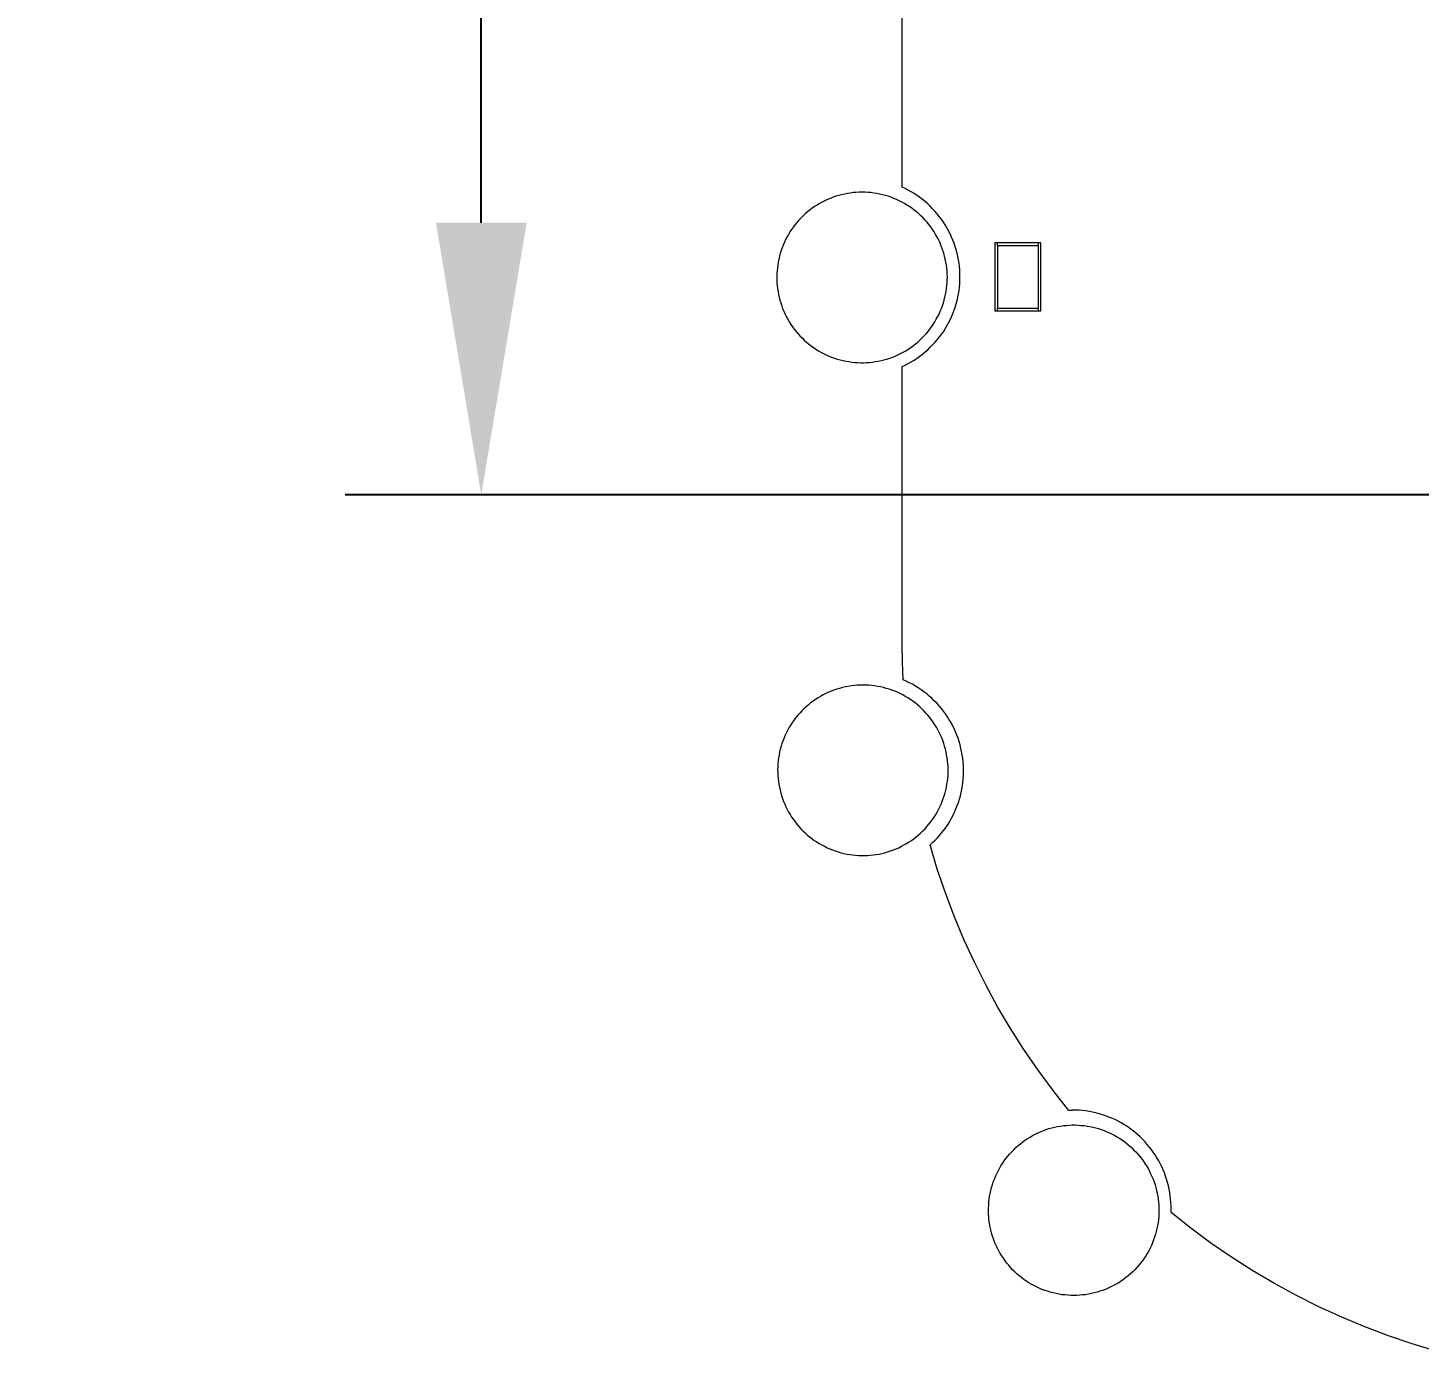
# Model space of a CAD drawing. Header units: millimetres. Extents: x 8434 to 10928, y 788 to 2545.
# Drawn here: x 9113.3 to 9215.6, y 852.3 to 949.6 of the extents above; entities that cross this region are included whole.
import ezdxf

# ---------------------------------------------------------------- set-up
doc = ezdxf.new("R2010")
doc.units = ezdxf.units.MM
doc.layers.add('ZANO_R', color=7, linetype='Continuous', lineweight=0)
doc.layers.add('ZANO_W', color=1, linetype='Continuous', lineweight=0)
doc.styles.get("Standard").update_dxf_attribs({"font": 'ARIALUNI.TTF'})
doc.dimstyles.new('pl i ang', dxfattribs={"dimtxt": 50, "dimasz": 50, "dimexe": 1.25, "dimexo": 0.625, "dimgap": 10, "dimtad": 1, "dimtoh": 1, "dimtxsty": 'Standard', "dimcen": 2.5, "dimclrd": 1, "dimclre": 1, "dimclrt": 1, "dimadec": 0, "dimazin": 0, "dimtfac": 1, "dimtmove": 0, "dimatfit": 3, "dimfxl": 1, "dimarcsym": 1})

# ---------------------------------------------------------------- blocks, each defined once
blk = doc.blocks.new('*D418')
at = {"layer": 'ZANO_W', "color": 1, "lineweight": -2}
for p, q in [((9232.57, 1040.28), (9136.62, 1040.28)), ((9146.62, 935.28), (9146.62, 1020.28)), ((9358.07, 915.28), (9136.62, 915.28))]:
    blk.add_line(p, q, dxfattribs=at)
at = {"layer": 'ZANO_W', "color": 1}
for points in [[(9149.96, 1020.28), (9143.29, 1020.28), (9146.62, 1040.28)], [(9143.29, 935.28), (9149.96, 935.28), (9146.62, 915.28)]]:
    blk.add_solid(points, dxfattribs=at)
at = {"layer": 'ZANO_W', "color": 1, "insert": (9126.4, 977.78), "char_height": 20, "attachment_point": 5, "rotation": 90}
blk.add_mtext('125', dxfattribs=at)

msp = doc.modelspace()

# ---------------------------------------------------------------- linework, layer by layer
at = {"layer": 'ZANO_R'}
for p, q in [((9177.57, 937.9), (9177.57, 961.03)), ((9172.49, 937.15), (9172.28, 937.07)), ((9172.69, 937.22), (9172.49, 937.15)), ((9172.9, 937.28), (9172.69, 937.22)), ((9173.11, 937.34), (9172.9, 937.28)), ((9173.32, 937.39), (9173.11, 937.34)), ((9173.54, 937.43), (9173.32, 937.39)), ((9173.75, 937.46), (9173.54, 937.43)), ((9173.97, 937.49), (9173.75, 937.46)), ((9174.18, 937.51), (9173.97, 937.49)), ((9174.4, 937.52), (9174.18, 937.51)), ((9174.62, 937.52), (9174.4, 937.52)), ((9174.84, 937.52), (9174.62, 937.52)), ((9175.05, 937.51), (9174.84, 937.52)), ((9175.27, 937.49), (9175.05, 937.51)), ((9175.49, 937.46), (9175.27, 937.49)), ((9175.7, 937.43), (9175.49, 937.46)), ((9175.91, 937.39), (9175.7, 937.43)), ((9176.13, 937.34), (9175.91, 937.39)), ((9176.34, 937.28), (9176.13, 937.34)), ((9176.55, 937.22), (9176.34, 937.28)), ((9176.75, 937.15), (9176.55, 937.22)), ((9176.95, 937.07), (9176.75, 937.15)), ((9177.8, 937.8), (9177.57, 937.9)), ((9178.02, 937.68), (9177.8, 937.8)), ((9178.24, 937.56), (9178.02, 937.68)), ((9178.45, 937.43), (9178.24, 937.56)), ((9178.66, 937.29), (9178.45, 937.43)), ((9178.87, 937.14), (9178.66, 937.29)), ((9179.07, 936.99), (9178.87, 937.14)), ((9170.61, 936.07), (9170.44, 935.93)), ((9170.78, 936.21), (9170.61, 936.07)), ((9170.95, 936.34), (9170.78, 936.21)), ((9171.13, 936.46), (9170.95, 936.34)), ((9171.31, 936.58), (9171.13, 936.46)), ((9171.5, 936.69), (9171.31, 936.58)), ((9171.69, 936.8), (9171.5, 936.69)), ((9171.89, 936.9), (9171.69, 936.8)), ((9172.08, 936.99), (9171.89, 936.9)), ((9172.28, 937.07), (9172.08, 936.99)), ((9177.15, 936.99), (9176.95, 937.07)), ((9177.35, 936.9), (9177.15, 936.99)), ((9177.55, 936.8), (9177.35, 936.9)), ((9177.74, 936.69), (9177.55, 936.8)), ((9177.92, 936.58), (9177.74, 936.69)), ((9178.11, 936.46), (9177.92, 936.58)), ((9178.28, 936.34), (9178.11, 936.46)), ((9178.46, 936.21), (9178.28, 936.34)), ((9178.63, 936.07), (9178.46, 936.21)), ((9178.79, 935.93), (9178.63, 936.07)), ((9179.26, 936.83), (9179.07, 936.99)), ((9179.45, 936.66), (9179.26, 936.83)), ((9179.63, 936.49), (9179.45, 936.66)), ((9179.81, 936.31), (9179.63, 936.49)), ((9179.98, 936.13), (9179.81, 936.31)), ((9180.15, 935.94), (9179.98, 936.13)), ((9169.7, 935.14), (9169.57, 934.97)), ((9169.84, 935.31), (9169.7, 935.14)), ((9169.98, 935.47), (9169.84, 935.31)), ((9170.13, 935.63), (9169.98, 935.47)), ((9170.28, 935.78), (9170.13, 935.63)), ((9170.44, 935.93), (9170.28, 935.78)), ((9178.95, 935.78), (9178.79, 935.93)), ((9179.11, 935.63), (9178.95, 935.78)), ((9179.26, 935.47), (9179.11, 935.63)), ((9179.4, 935.31), (9179.26, 935.47)), ((9179.54, 935.14), (9179.4, 935.31)), ((9179.67, 934.97), (9179.54, 935.14)), ((9180.3, 935.74), (9180.15, 935.94)), ((9180.45, 935.54), (9180.3, 935.74)), ((9180.6, 935.33), (9180.45, 935.54)), ((9180.73, 935.12), (9180.6, 935.33)), ((9180.86, 934.91), (9180.73, 935.12)), ((9169, 934.04), (9168.91, 933.84)), ((9169.1, 934.23), (9169, 934.04)), ((9169.21, 934.42), (9169.1, 934.23)), ((9169.32, 934.61), (9169.21, 934.42)), ((9169.44, 934.79), (9169.32, 934.61)), ((9169.57, 934.97), (9169.44, 934.79)), ((9179.8, 934.79), (9179.67, 934.97)), ((9179.91, 934.61), (9179.8, 934.79)), ((9180.03, 934.42), (9179.91, 934.61)), ((9180.13, 934.23), (9180.03, 934.42)), ((9180.23, 934.04), (9180.13, 934.23)), ((9180.33, 933.84), (9180.23, 934.04)), ((9180.98, 934.69), (9180.86, 934.91)), ((9181.1, 934.46), (9180.98, 934.69)), ((9181.2, 934.23), (9181.1, 934.46)), ((9181.3, 934), (9181.2, 934.23)), ((9168.61, 933.03), (9168.55, 932.82)), ((9168.67, 933.23), (9168.61, 933.03)), ((9168.74, 933.44), (9168.67, 933.23)), ((9168.82, 933.64), (9168.74, 933.44)), ((9168.91, 933.84), (9168.82, 933.64)), ((9180.41, 933.64), (9180.33, 933.84)), ((9180.49, 933.44), (9180.41, 933.64)), ((9180.57, 933.23), (9180.49, 933.44)), ((9180.63, 933.03), (9180.57, 933.23)), ((9180.69, 932.82), (9180.63, 933.03)), ((9181.39, 933.77), (9181.3, 934)), ((9181.47, 933.53), (9181.39, 933.77)), ((9181.54, 933.29), (9181.47, 933.53)), ((9181.61, 933.05), (9181.54, 933.29)), ((9181.66, 932.8), (9181.61, 933.05)), ((9187.77, 933.8), (9184.37, 933.8)), ((9184.37, 933.8), (9184.37, 928.8)), ((9184.57, 933.6), (9184.57, 933.8)), ((9184.57, 933.6), (9187.57, 933.6)), ((9184.57, 933.6), (9184.57, 929)), ((9187.57, 933.8), (9187.57, 933.6)), ((9187.57, 933.6), (9187.57, 929)), ((9187.77, 928.8), (9187.77, 933.8)), ((9168.42, 932.18), (9168.39, 931.96)), ((9168.46, 932.39), (9168.42, 932.18)), ((9168.5, 932.61), (9168.46, 932.39)), ((9168.55, 932.82), (9168.5, 932.61)), ((9180.74, 932.61), (9180.69, 932.82)), ((9180.78, 932.39), (9180.74, 932.61)), ((9180.82, 932.18), (9180.78, 932.39)), ((9180.85, 931.96), (9180.82, 932.18)), ((9181.71, 932.56), (9181.66, 932.8)), ((9181.75, 932.31), (9181.71, 932.56)), ((9181.78, 932.06), (9181.75, 932.31)), ((9181.8, 931.81), (9181.78, 932.06)), ((9168.36, 931.53), (9168.35, 931.31)), ((9168.35, 931.31), (9168.35, 931.09)), ((9168.35, 931.09), (9168.36, 930.88)), ((9168.37, 931.74), (9168.36, 931.53)), ((9168.39, 931.96), (9168.37, 931.74)), ((9180.87, 931.74), (9180.85, 931.96)), ((9180.88, 931.53), (9180.87, 931.74)), ((9180.87, 930.88), (9180.88, 931.09)), ((9180.89, 931.31), (9180.88, 931.53)), ((9180.88, 931.09), (9180.89, 931.31)), ((9181.82, 931.56), (9181.8, 931.81)), ((9181.8, 930.8), (9181.82, 931.05)), ((9181.82, 931.3), (9181.82, 931.56)), ((9181.82, 931.05), (9181.82, 931.3)), ((9168.36, 930.88), (9168.38, 930.66)), ((9168.38, 930.66), (9168.4, 930.44)), ((9168.4, 930.44), (9168.44, 930.23)), ((9168.44, 930.23), (9168.48, 930.01)), ((9168.48, 930.01), (9168.52, 929.8)), ((9180.71, 929.8), (9180.76, 930.01)), ((9180.76, 930.01), (9180.8, 930.23)), ((9180.8, 930.23), (9180.83, 930.44)), ((9180.83, 930.44), (9180.86, 930.66)), ((9180.86, 930.66), (9180.87, 930.88)), ((9181.66, 929.81), (9181.71, 930.05)), ((9181.71, 930.05), (9181.75, 930.3)), ((9181.75, 930.3), (9181.78, 930.55)), ((9181.78, 930.55), (9181.8, 930.8)), ((9168.52, 929.8), (9168.58, 929.59)), ((9168.58, 929.59), (9168.64, 929.38)), ((9168.64, 929.38), (9168.71, 929.18)), ((9168.71, 929.18), (9168.78, 928.97)), ((9168.78, 928.97), (9168.87, 928.77)), ((9180.37, 928.77), (9180.45, 928.97)), ((9180.45, 928.97), (9180.53, 929.18)), ((9180.53, 929.18), (9180.6, 929.38)), ((9180.6, 929.38), (9180.66, 929.59)), ((9180.66, 929.59), (9180.71, 929.8)), ((9181.39, 928.84), (9181.47, 929.08)), ((9181.47, 929.08), (9181.54, 929.32)), ((9181.54, 929.32), (9181.61, 929.56)), ((9181.61, 929.56), (9181.66, 929.81)), ((9184.57, 929), (9187.57, 929)), ((9184.57, 928.8), (9184.57, 929)), ((9187.57, 929), (9187.57, 928.8)), ((9168.87, 928.77), (9168.96, 928.57)), ((9168.96, 928.57), (9169.05, 928.38)), ((9169.05, 928.38), (9169.16, 928.19)), ((9169.16, 928.19), (9169.27, 928)), ((9169.27, 928), (9169.38, 927.81)), ((9179.86, 927.81), (9179.97, 928)), ((9179.97, 928), (9180.08, 928.19)), ((9180.08, 928.19), (9180.19, 928.38)), ((9180.19, 928.38), (9180.28, 928.57)), ((9180.28, 928.57), (9180.37, 928.77)), ((9180.86, 927.7), (9180.98, 927.92)), ((9180.98, 927.92), (9181.1, 928.15)), ((9181.1, 928.15), (9181.2, 928.37)), ((9181.2, 928.37), (9181.3, 928.61)), ((9181.3, 928.61), (9181.39, 928.84)), ((9184.37, 928.8), (9187.77, 928.8)), ((9169.38, 927.81), (9169.5, 927.63)), ((9169.5, 927.63), (9169.63, 927.46)), ((9169.63, 927.46), (9169.77, 927.29)), ((9169.77, 927.29), (9169.91, 927.12)), ((9169.91, 927.12), (9170.05, 926.96)), ((9170.05, 926.96), (9170.21, 926.81)), ((9179.03, 926.81), (9179.18, 926.96)), ((9179.18, 926.96), (9179.33, 927.12)), ((9179.33, 927.12), (9179.47, 927.29)), ((9179.47, 927.29), (9179.6, 927.46)), ((9179.6, 927.46), (9179.73, 927.63)), ((9179.73, 927.63), (9179.86, 927.81)), ((9180.15, 926.67), (9180.3, 926.87)), ((9180.3, 926.87), (9180.45, 927.07)), ((9180.45, 927.07), (9180.6, 927.27)), ((9180.6, 927.27), (9180.73, 927.49)), ((9180.73, 927.49), (9180.86, 927.7)), ((9170.21, 926.81), (9170.36, 926.65)), ((9170.36, 926.65), (9170.53, 926.51)), ((9170.53, 926.51), (9170.69, 926.37)), ((9170.69, 926.37), (9170.87, 926.24)), ((9170.87, 926.24), (9171.04, 926.11)), ((9171.04, 926.11), (9171.22, 925.99)), ((9171.22, 925.99), (9171.41, 925.87)), ((9171.41, 925.87), (9171.6, 925.77)), ((9177.64, 925.77), (9177.83, 925.87)), ((9177.83, 925.87), (9178.02, 925.99)), ((9178.02, 925.99), (9178.2, 926.11)), ((9178.2, 926.11), (9178.37, 926.24)), ((9178.37, 926.24), (9178.54, 926.37)), ((9178.54, 926.37), (9178.71, 926.51)), ((9178.71, 926.51), (9178.87, 926.65)), ((9178.87, 926.65), (9179.03, 926.81)), ((9179.26, 925.78), (9179.45, 925.94)), ((9179.45, 925.94), (9179.63, 926.12)), ((9179.63, 926.12), (9179.81, 926.3)), ((9179.81, 926.3), (9179.98, 926.48)), ((9179.98, 926.48), (9180.15, 926.67)), ((9171.6, 925.77), (9171.79, 925.66)), ((9171.79, 925.66), (9171.98, 925.57)), ((9171.98, 925.57), (9172.18, 925.48)), ((9172.18, 925.48), (9172.38, 925.4)), ((9172.38, 925.4), (9172.59, 925.33)), ((9172.59, 925.33), (9172.8, 925.26)), ((9172.8, 925.26), (9173.01, 925.2)), ((9173.01, 925.2), (9173.22, 925.15)), ((9173.22, 925.15), (9173.43, 925.1)), ((9173.43, 925.1), (9173.64, 925.07)), ((9173.64, 925.07), (9173.86, 925.04)), ((9173.86, 925.04), (9174.08, 925.01)), ((9174.08, 925.01), (9174.29, 925)), ((9174.29, 925), (9174.51, 924.99)), ((9174.51, 924.99), (9174.73, 924.99)), ((9174.73, 924.99), (9174.94, 925)), ((9174.94, 925), (9175.16, 925.01)), ((9175.16, 925.01), (9175.38, 925.04)), ((9175.38, 925.04), (9175.59, 925.07)), ((9175.59, 925.07), (9175.81, 925.1)), ((9175.81, 925.1), (9176.02, 925.15)), ((9176.02, 925.15), (9176.23, 925.2)), ((9176.23, 925.2), (9176.44, 925.26)), ((9176.44, 925.26), (9176.65, 925.33)), ((9176.65, 925.33), (9176.85, 925.4)), ((9176.85, 925.4), (9177.05, 925.48)), ((9177.05, 925.48), (9177.25, 925.57)), ((9177.25, 925.57), (9177.45, 925.66)), ((9177.45, 925.66), (9177.64, 925.77)), ((9177.8, 924.81), (9178.02, 924.93)), ((9178.02, 924.93), (9178.24, 925.05)), ((9178.24, 925.05), (9178.45, 925.18)), ((9178.45, 925.18), (9178.66, 925.32)), ((9178.66, 925.32), (9178.87, 925.47)), ((9178.87, 925.47), (9179.07, 925.62)), ((9179.07, 925.62), (9179.26, 925.78)), ((9177.57, 924.7), (9177.8, 924.81)), ((9177.57, 904.28), (9177.57, 924.7)), ((9177.59, 902.98), (9177.57, 904.28)), ((9177.63, 901.68), (9177.59, 902.98)), ((9174.46, 901.29), (9174.25, 901.28)), ((9174.68, 901.29), (9174.46, 901.29)), ((9174.9, 901.29), (9174.68, 901.29)), ((9175.12, 901.28), (9174.9, 901.29)), ((9177.86, 901.57), (9177.63, 901.68)), ((9178.09, 901.47), (9177.86, 901.57)), ((9178.32, 901.35), (9178.09, 901.47)), ((9178.54, 901.22), (9178.32, 901.35)), ((9171.38, 900.35), (9171.19, 900.23)), ((9171.56, 900.46), (9171.38, 900.35)), ((9171.75, 900.57), (9171.56, 900.46)), ((9171.95, 900.67), (9171.75, 900.57)), ((9172.15, 900.76), (9171.95, 900.67)), ((9172.35, 900.84), (9172.15, 900.76)), ((9172.55, 900.92), (9172.35, 900.84)), ((9172.76, 900.99), (9172.55, 900.92)), ((9172.96, 901.05), (9172.76, 900.99)), ((9173.17, 901.11), (9172.96, 901.05)), ((9173.39, 901.16), (9173.17, 901.11)), ((9173.6, 901.2), (9173.39, 901.16)), ((9173.81, 901.23), (9173.6, 901.2)), ((9174.03, 901.26), (9173.81, 901.23)), ((9174.25, 901.28), (9174.03, 901.26)), ((9175.33, 901.26), (9175.12, 901.28)), ((9175.55, 901.23), (9175.33, 901.26)), ((9175.76, 901.2), (9175.55, 901.23)), ((9175.98, 901.16), (9175.76, 901.2)), ((9176.19, 901.11), (9175.98, 901.16)), ((9176.4, 901.05), (9176.19, 901.11)), ((9176.61, 900.99), (9176.4, 901.05)), ((9176.81, 900.92), (9176.61, 900.99)), ((9177.02, 900.84), (9176.81, 900.92)), ((9177.22, 900.76), (9177.02, 900.84)), ((9177.41, 900.67), (9177.22, 900.76)), ((9177.61, 900.57), (9177.41, 900.67)), ((9177.8, 900.46), (9177.61, 900.57)), ((9177.99, 900.35), (9177.8, 900.46)), ((9178.17, 900.23), (9177.99, 900.35)), ((9178.75, 901.09), (9178.54, 901.22)), ((9178.96, 900.95), (9178.75, 901.09)), ((9179.17, 900.8), (9178.96, 900.95)), ((9179.37, 900.65), (9179.17, 900.8)), ((9179.56, 900.48), (9179.37, 900.65)), ((9179.75, 900.32), (9179.56, 900.48)), ((9179.93, 900.14), (9179.75, 900.32)), ((9170.04, 899.24), (9169.9, 899.08)), ((9170.19, 899.4), (9170.04, 899.24)), ((9170.35, 899.55), (9170.19, 899.4)), ((9170.51, 899.7), (9170.35, 899.55)), ((9170.67, 899.84), (9170.51, 899.7)), ((9170.84, 899.98), (9170.67, 899.84)), ((9171.02, 900.11), (9170.84, 899.98)), ((9171.19, 900.23), (9171.02, 900.11)), ((9178.35, 900.11), (9178.17, 900.23)), ((9178.52, 899.98), (9178.35, 900.11)), ((9178.69, 899.84), (9178.52, 899.98)), ((9178.86, 899.7), (9178.69, 899.84)), ((9179.02, 899.55), (9178.86, 899.7)), ((9179.17, 899.4), (9179.02, 899.55)), ((9179.32, 899.24), (9179.17, 899.4)), ((9179.46, 899.08), (9179.32, 899.24)), ((9180.11, 899.96), (9179.93, 900.14)), ((9180.28, 899.77), (9180.11, 899.96)), ((9180.45, 899.58), (9180.28, 899.77)), ((9180.6, 899.38), (9180.45, 899.58)), ((9180.75, 899.18), (9180.6, 899.38)), ((9169.39, 898.38), (9169.27, 898.19)), ((9169.51, 898.56), (9169.39, 898.38)), ((9169.63, 898.74), (9169.51, 898.56)), ((9169.76, 898.91), (9169.63, 898.74)), ((9169.9, 899.08), (9169.76, 898.91)), ((9179.6, 898.91), (9179.46, 899.08)), ((9179.73, 898.74), (9179.6, 898.91)), ((9179.86, 898.56), (9179.73, 898.74)), ((9179.98, 898.38), (9179.86, 898.56)), ((9180.09, 898.19), (9179.98, 898.38)), ((9180.89, 898.97), (9180.75, 899.18)), ((9181.03, 898.75), (9180.89, 898.97)), ((9181.16, 898.54), (9181.03, 898.75)), ((9181.28, 898.31), (9181.16, 898.54)), ((9181.39, 898.09), (9181.28, 898.31)), ((9168.81, 897.21), (9168.73, 897.01)), ((9168.89, 897.41), (9168.81, 897.21)), ((9168.97, 897.61), (9168.89, 897.41)), ((9169.07, 897.81), (9168.97, 897.61)), ((9169.17, 898), (9169.07, 897.81)), ((9169.27, 898.19), (9169.17, 898)), ((9180.2, 898), (9180.09, 898.19)), ((9180.3, 897.81), (9180.2, 898)), ((9180.39, 897.61), (9180.3, 897.81)), ((9180.48, 897.41), (9180.39, 897.61)), ((9180.56, 897.21), (9180.48, 897.41)), ((9180.63, 897.01), (9180.56, 897.21)), ((9181.49, 897.86), (9181.39, 898.09)), ((9181.59, 897.62), (9181.49, 897.86)), ((9181.68, 897.38), (9181.59, 897.62)), ((9181.76, 897.14), (9181.68, 897.38)), ((9168.56, 896.38), (9168.52, 896.16)), ((9168.61, 896.59), (9168.56, 896.38)), ((9168.67, 896.8), (9168.61, 896.59)), ((9168.73, 897.01), (9168.67, 896.8)), ((9180.69, 896.8), (9180.63, 897.01)), ((9180.75, 896.59), (9180.69, 896.8)), ((9180.8, 896.38), (9180.75, 896.59)), ((9180.84, 896.16), (9180.8, 896.38)), ((9181.83, 896.9), (9181.76, 897.14)), ((9181.89, 896.66), (9181.83, 896.9)), ((9181.94, 896.41), (9181.89, 896.66)), ((9181.99, 896.16), (9181.94, 896.41)), ((9168.42, 895.3), (9168.41, 895.08)), ((9168.43, 895.52), (9168.42, 895.3)), ((9168.45, 895.73), (9168.43, 895.52)), ((9168.48, 895.95), (9168.45, 895.73)), ((9168.52, 896.16), (9168.48, 895.95)), ((9180.88, 895.95), (9180.84, 896.16)), ((9180.91, 895.73), (9180.88, 895.95)), ((9180.93, 895.52), (9180.91, 895.73)), ((9180.94, 895.3), (9180.93, 895.52)), ((9180.95, 895.08), (9180.94, 895.3)), ((9182.03, 895.91), (9181.99, 896.16)), ((9182.05, 895.66), (9182.03, 895.91)), ((9182.07, 895.41), (9182.05, 895.66)), ((9182.08, 895.15), (9182.07, 895.41)), ((9182.08, 894.9), (9182.08, 895.15)), ((9168.41, 895.08), (9168.42, 894.86)), ((9168.42, 894.86), (9168.43, 894.65)), ((9168.43, 894.65), (9168.44, 894.43)), ((9168.44, 894.43), (9168.47, 894.21)), ((9168.47, 894.21), (9168.5, 894)), ((9180.86, 894), (9180.9, 894.21)), ((9180.9, 894.21), (9180.92, 894.43)), ((9180.92, 894.43), (9180.94, 894.65)), ((9180.94, 894.65), (9180.95, 894.86)), ((9180.95, 894.86), (9180.95, 895.08)), ((9182, 893.89), (9182.04, 894.14)), ((9182.04, 894.14), (9182.06, 894.39)), ((9182.06, 894.39), (9182.08, 894.65)), ((9182.08, 894.65), (9182.08, 894.9)), ((9168.5, 894), (9168.54, 893.79)), ((9168.54, 893.79), (9168.59, 893.57)), ((9168.59, 893.57), (9168.64, 893.36)), ((9168.64, 893.36), (9168.7, 893.15)), ((9168.7, 893.15), (9168.77, 892.95)), ((9180.59, 892.95), (9180.66, 893.15)), ((9180.66, 893.15), (9180.72, 893.36)), ((9180.72, 893.36), (9180.78, 893.57)), ((9180.78, 893.57), (9180.82, 893.79)), ((9180.82, 893.79), (9180.86, 894)), ((9181.78, 892.91), (9181.85, 893.15)), ((9181.85, 893.15), (9181.91, 893.39)), ((9181.91, 893.39), (9181.96, 893.64)), ((9181.96, 893.64), (9182, 893.89)), ((9168.77, 892.95), (9168.85, 892.74)), ((9168.85, 892.74), (9168.93, 892.54)), ((9168.93, 892.54), (9169.02, 892.34)), ((9169.02, 892.34), (9169.12, 892.15)), ((9169.12, 892.15), (9169.22, 891.96)), ((9180.14, 891.96), (9180.25, 892.15)), ((9180.25, 892.15), (9180.34, 892.34)), ((9180.34, 892.34), (9180.43, 892.54)), ((9180.43, 892.54), (9180.52, 892.74)), ((9180.52, 892.74), (9180.59, 892.95)), ((9181.42, 891.96), (9181.52, 892.19)), ((9181.52, 892.19), (9181.62, 892.43)), ((9181.62, 892.43), (9181.7, 892.66)), ((9181.7, 892.66), (9181.78, 892.91)), ((9169.22, 891.96), (9169.33, 891.77)), ((9169.33, 891.77), (9169.44, 891.59)), ((9169.44, 891.59), (9169.57, 891.41)), ((9169.57, 891.41), (9169.7, 891.23)), ((9169.7, 891.23), (9169.83, 891.06)), ((9169.83, 891.06), (9169.97, 890.89)), ((9179.39, 890.89), (9179.53, 891.06)), ((9179.53, 891.06), (9179.67, 891.23)), ((9179.67, 891.23), (9179.8, 891.41)), ((9179.8, 891.41), (9179.92, 891.59)), ((9179.92, 891.59), (9180.04, 891.77)), ((9180.04, 891.77), (9180.14, 891.96)), ((9180.8, 890.86), (9180.94, 891.07)), ((9180.94, 891.07), (9181.07, 891.29)), ((9181.07, 891.29), (9181.19, 891.51)), ((9181.19, 891.51), (9181.31, 891.73)), ((9181.31, 891.73), (9181.42, 891.96)), ((9169.97, 890.89), (9170.12, 890.73)), ((9170.12, 890.73), (9170.27, 890.58)), ((9170.27, 890.58), (9170.43, 890.43)), ((9170.43, 890.43), (9170.59, 890.28)), ((9170.59, 890.28), (9170.76, 890.14)), ((9170.76, 890.14), (9170.93, 890.01)), ((9178.44, 890.01), (9178.61, 890.14)), ((9178.61, 890.14), (9178.77, 890.28)), ((9178.77, 890.28), (9178.94, 890.43)), ((9178.94, 890.43), (9179.09, 890.58)), ((9179.09, 890.58), (9179.25, 890.73)), ((9179.25, 890.73), (9179.39, 890.89)), ((9179.99, 889.89), (9180.16, 890.07)), ((9180.16, 890.07), (9180.33, 890.26)), ((9180.33, 890.26), (9180.49, 890.46)), ((9180.49, 890.46), (9180.65, 890.66)), ((9180.65, 890.66), (9180.8, 890.86)), ((9170.93, 890.01), (9171.1, 889.88)), ((9171.1, 889.88), (9171.29, 889.76)), ((9171.29, 889.76), (9171.47, 889.65)), ((9171.47, 889.65), (9171.66, 889.54)), ((9171.66, 889.54), (9171.85, 889.44)), ((9171.85, 889.44), (9172.05, 889.34)), ((9172.05, 889.34), (9172.25, 889.25)), ((9172.25, 889.25), (9172.45, 889.17)), ((9172.45, 889.17), (9172.65, 889.1)), ((9172.65, 889.1), (9172.86, 889.03)), ((9172.86, 889.03), (9173.07, 888.97)), ((9176.29, 888.97), (9176.5, 889.03)), ((9176.5, 889.03), (9176.71, 889.1)), ((9176.71, 889.1), (9176.92, 889.17)), ((9176.92, 889.17), (9177.12, 889.25)), ((9177.12, 889.25), (9177.32, 889.34)), ((9177.32, 889.34), (9177.51, 889.44)), ((9177.51, 889.44), (9177.7, 889.54)), ((9177.7, 889.54), (9177.89, 889.65)), ((9177.89, 889.65), (9178.08, 889.76)), ((9178.08, 889.76), (9178.26, 889.88)), ((9178.26, 889.88), (9178.44, 890.01)), ((9179.62, 889.54), (9179.81, 889.71)), ((9180.15, 887.77), (9179.62, 889.54)), ((9179.81, 889.71), (9179.99, 889.89)), ((9173.07, 888.97), (9173.28, 888.92)), ((9173.28, 888.92), (9173.49, 888.87)), ((9173.49, 888.87), (9173.71, 888.84)), ((9173.71, 888.84), (9173.92, 888.81)), ((9173.92, 888.81), (9174.14, 888.78)), ((9174.14, 888.78), (9174.36, 888.77)), ((9174.36, 888.77), (9174.57, 888.76)), ((9174.57, 888.76), (9174.79, 888.76)), ((9174.79, 888.76), (9175.01, 888.77)), ((9175.01, 888.77), (9175.22, 888.78)), ((9175.22, 888.78), (9175.44, 888.81)), ((9175.44, 888.81), (9175.66, 888.84)), ((9175.66, 888.84), (9175.87, 888.87)), ((9175.87, 888.87), (9176.08, 888.92)), ((9176.08, 888.92), (9176.29, 888.97)), ((9180.75, 886.03), (9180.15, 887.77)), ((9181.4, 884.3), (9180.75, 886.03)), ((9182.11, 882.6), (9181.4, 884.3)), ((9182.88, 880.92), (9182.11, 882.6)), ((9183.71, 879.27), (9182.88, 880.92)), ((9184.59, 877.65), (9183.71, 879.27)), ((9185.53, 876.06), (9184.59, 877.65)), ((9186.52, 874.5), (9185.53, 876.06)), ((9187.57, 872.98), (9186.52, 874.5)), ((9188.66, 871.5), (9187.57, 872.98)), ((9189.81, 870.05), (9188.66, 871.5)), ((9189.81, 870.05), (9189.95, 870.05)), ((9189.95, 870.05), (9190.09, 870.05)), ((9190.34, 870.05), (9190.09, 870.05)), ((9190.59, 870.04), (9190.34, 870.05)), ((9190.84, 870.02), (9190.59, 870.04)), ((9191.08, 869.99), (9190.84, 870.02)), ((9191.33, 869.95), (9191.08, 869.99)), ((9191.57, 869.9), (9191.33, 869.95)), ((9191.82, 869.85), (9191.57, 869.9)), ((9192.06, 869.78), (9191.82, 869.85)), ((9192.29, 869.71), (9192.06, 869.78)), ((9192.53, 869.63), (9192.29, 869.71)), ((9192.76, 869.54), (9192.53, 869.63)), ((9187.95, 868.54), (9188.15, 868.62)), ((9188.15, 868.62), (9188.36, 868.69)), ((9188.36, 868.69), (9188.57, 868.75)), ((9188.57, 868.75), (9188.78, 868.8)), ((9188.78, 868.8), (9188.99, 868.84)), ((9188.99, 868.84), (9189.21, 868.88)), ((9189.21, 868.88), (9189.42, 868.91)), ((9189.42, 868.91), (9189.64, 868.93)), ((9189.64, 868.93), (9189.86, 868.95)), ((9189.86, 868.95), (9190.07, 868.96)), ((9190.07, 868.96), (9190.29, 868.96)), ((9190.29, 868.96), (9190.51, 868.95)), ((9190.51, 868.95), (9190.73, 868.93)), ((9190.73, 868.93), (9190.94, 868.91)), ((9190.94, 868.91), (9191.16, 868.88)), ((9191.16, 868.88), (9191.37, 868.84)), ((9191.37, 868.84), (9191.58, 868.8)), ((9191.58, 868.8), (9191.8, 868.75)), ((9191.8, 868.75), (9192, 868.69)), ((9192, 868.69), (9192.21, 868.62)), ((9192.21, 868.62), (9192.42, 868.54)), ((9192.99, 869.45), (9192.76, 869.54)), ((9193.22, 869.35), (9192.99, 869.45)), ((9193.44, 869.24), (9193.22, 869.35)), ((9193.66, 869.12), (9193.44, 869.24)), ((9193.87, 868.99), (9193.66, 869.12)), ((9194.08, 868.86), (9193.87, 868.99)), ((9194.29, 868.72), (9194.08, 868.86)), ((9194.49, 868.57), (9194.29, 868.72)), ((9194.68, 868.42), (9194.49, 868.57)), ((9186.09, 867.44), (9186.26, 867.57)), ((9186.26, 867.57), (9186.43, 867.71)), ((9186.43, 867.71), (9186.6, 867.83)), ((9186.6, 867.83), (9186.79, 867.96)), ((9186.79, 867.96), (9186.97, 868.07)), ((9186.97, 868.07), (9187.16, 868.18)), ((9187.16, 868.18), (9187.35, 868.28)), ((9187.35, 868.28), (9187.55, 868.38)), ((9187.55, 868.38), (9187.75, 868.46)), ((9187.75, 868.46), (9187.95, 868.54)), ((9192.42, 868.54), (9192.62, 868.46)), ((9192.62, 868.46), (9192.82, 868.38)), ((9192.82, 868.38), (9193.01, 868.28)), ((9193.01, 868.28), (9193.2, 868.18)), ((9193.2, 868.18), (9193.39, 868.07)), ((9193.39, 868.07), (9193.58, 867.96)), ((9193.58, 867.96), (9193.76, 867.83)), ((9193.76, 867.83), (9193.94, 867.71)), ((9193.94, 867.71), (9194.11, 867.57)), ((9194.11, 867.57), (9194.27, 867.44)), ((9194.87, 868.26), (9194.68, 868.42)), ((9195.06, 868.09), (9194.87, 868.26)), ((9195.23, 867.92), (9195.06, 868.09)), ((9195.41, 867.74), (9195.23, 867.92)), ((9195.57, 867.55), (9195.41, 867.74)), ((9195.73, 867.36), (9195.57, 867.55)), ((9185.2, 866.49), (9185.33, 866.66)), ((9185.33, 866.66), (9185.47, 866.82)), ((9185.47, 866.82), (9185.62, 866.98)), ((9185.62, 866.98), (9185.77, 867.14)), ((9185.77, 867.14), (9185.93, 867.29)), ((9185.93, 867.29), (9186.09, 867.44)), ((9194.27, 867.44), (9194.44, 867.29)), ((9194.44, 867.29), (9194.59, 867.14)), ((9194.59, 867.14), (9194.75, 866.98)), ((9194.75, 866.98), (9194.89, 866.82)), ((9194.89, 866.82), (9195.03, 866.66)), ((9195.03, 866.66), (9195.17, 866.49)), ((9195.88, 867.17), (9195.73, 867.36)), ((9196.03, 866.97), (9195.88, 867.17)), ((9196.17, 866.76), (9196.03, 866.97)), ((9196.3, 866.55), (9196.17, 866.76)), ((9196.43, 866.33), (9196.3, 866.55)), ((9184.52, 865.37), (9184.62, 865.57)), ((9184.62, 865.57), (9184.72, 865.76)), ((9184.72, 865.76), (9184.83, 865.95)), ((9184.83, 865.95), (9184.94, 866.13)), ((9184.94, 866.13), (9185.07, 866.31)), ((9185.07, 866.31), (9185.2, 866.49)), ((9195.17, 866.49), (9195.3, 866.31)), ((9195.3, 866.31), (9195.42, 866.13)), ((9195.42, 866.13), (9195.54, 865.95)), ((9195.54, 865.95), (9195.65, 865.76)), ((9195.65, 865.76), (9195.75, 865.57)), ((9195.75, 865.57), (9195.84, 865.37)), ((9196.54, 866.12), (9196.43, 866.33)), ((9196.65, 865.89), (9196.54, 866.12)), ((9196.75, 865.67), (9196.65, 865.89)), ((9196.85, 865.44), (9196.75, 865.67)), ((9184.14, 864.35), (9184.2, 864.56)), ((9184.2, 864.56), (9184.27, 864.77)), ((9184.27, 864.77), (9184.35, 864.97)), ((9184.35, 864.97), (9184.43, 865.18)), ((9184.43, 865.18), (9184.52, 865.37)), ((9195.84, 865.37), (9195.93, 865.18)), ((9195.93, 865.18), (9196.02, 864.97)), ((9196.02, 864.97), (9196.09, 864.77)), ((9196.09, 864.77), (9196.16, 864.56)), ((9196.16, 864.56), (9196.22, 864.35)), ((9196.93, 865.2), (9196.85, 865.44)), ((9197.01, 864.97), (9196.93, 865.2)), ((9197.08, 864.73), (9197.01, 864.97)), ((9197.15, 864.49), (9197.08, 864.73)), ((9197.2, 864.25), (9197.15, 864.49)), ((9183.94, 863.29), (9183.97, 863.5)), ((9183.97, 863.5), (9184, 863.72)), ((9184, 863.72), (9184.04, 863.93)), ((9184.04, 863.93), (9184.09, 864.14)), ((9184.09, 864.14), (9184.14, 864.35)), ((9196.22, 864.35), (9196.28, 864.14)), ((9196.28, 864.14), (9196.32, 863.93)), ((9196.32, 863.93), (9196.36, 863.72)), ((9196.36, 863.72), (9196.4, 863.5)), ((9196.4, 863.5), (9196.42, 863.29)), ((9197.24, 864), (9197.2, 864.25)), ((9197.28, 863.76), (9197.24, 864)), ((9197.31, 863.51), (9197.28, 863.76)), ((9197.33, 863.26), (9197.31, 863.51)), ((9183.92, 862.85), (9183.93, 863.07)), ((9183.92, 862.63), (9183.92, 862.85)), ((9183.92, 862.42), (9183.92, 862.63)), ((9183.93, 862.2), (9183.92, 862.42)), ((9183.93, 863.07), (9183.94, 863.29)), ((9196.42, 863.29), (9196.44, 863.07)), ((9196.44, 862.42), (9196.43, 862.2)), ((9196.44, 863.07), (9196.45, 862.85)), ((9196.45, 862.63), (9196.44, 862.42)), ((9196.45, 862.85), (9196.45, 862.63)), ((9197.34, 863.01), (9197.33, 863.26)), ((9197.34, 862.77), (9197.34, 863.01)), ((9197.34, 862.52), (9197.34, 862.77)), ((9198.79, 861.37), (9197.34, 862.52)), ((9183.95, 861.98), (9183.93, 862.2)), ((9183.98, 861.77), (9183.95, 861.98)), ((9184.02, 861.55), (9183.98, 861.77)), ((9184.06, 861.34), (9184.02, 861.55)), ((9196.35, 861.55), (9196.3, 861.34)), ((9196.38, 861.77), (9196.35, 861.55)), ((9196.41, 861.98), (9196.38, 861.77)), ((9196.43, 862.2), (9196.41, 861.98)), ((9184.11, 861.13), (9184.06, 861.34)), ((9184.17, 860.92), (9184.11, 861.13)), ((9184.24, 860.71), (9184.17, 860.92)), ((9184.31, 860.51), (9184.24, 860.71)), ((9184.39, 860.3), (9184.31, 860.51)), ((9196.06, 860.51), (9195.98, 860.3)), ((9196.13, 860.71), (9196.06, 860.51)), ((9196.19, 860.92), (9196.13, 860.71)), ((9196.25, 861.13), (9196.19, 860.92)), ((9196.3, 861.34), (9196.25, 861.13)), ((9200.27, 860.28), (9198.79, 861.37)), ((9184.47, 860.1), (9184.39, 860.3)), ((9184.57, 859.91), (9184.47, 860.1)), ((9184.67, 859.71), (9184.57, 859.91)), ((9184.77, 859.52), (9184.67, 859.71)), ((9184.89, 859.34), (9184.77, 859.52)), ((9195.59, 859.52), (9195.48, 859.34)), ((9195.7, 859.71), (9195.59, 859.52)), ((9195.8, 859.91), (9195.7, 859.71)), ((9195.89, 860.1), (9195.8, 859.91)), ((9195.98, 860.3), (9195.89, 860.1)), ((9201.79, 859.23), (9200.27, 860.28)), ((9185.01, 859.16), (9184.89, 859.34)), ((9185.13, 858.98), (9185.01, 859.16)), ((9185.26, 858.81), (9185.13, 858.98)), ((9185.4, 858.64), (9185.26, 858.81)), ((9185.54, 858.47), (9185.4, 858.64)), ((9185.69, 858.32), (9185.54, 858.47)), ((9194.82, 858.47), (9194.67, 858.32)), ((9194.96, 858.64), (9194.82, 858.47)), ((9195.1, 858.81), (9194.96, 858.64)), ((9195.23, 858.98), (9195.1, 858.81)), ((9195.36, 859.16), (9195.23, 858.98)), ((9195.48, 859.34), (9195.36, 859.16)), ((9203.35, 858.24), (9201.79, 859.23)), ((9185.85, 858.16), (9185.69, 858.32)), ((9186.01, 858.01), (9185.85, 858.16)), ((9186.17, 857.87), (9186.01, 858.01)), ((9186.34, 857.74), (9186.17, 857.87)), ((9186.52, 857.61), (9186.34, 857.74)), ((9186.69, 857.48), (9186.52, 857.61)), ((9186.88, 857.36), (9186.69, 857.48)), ((9187.06, 857.25), (9186.88, 857.36)), ((9193.49, 857.36), (9193.3, 857.25)), ((9193.67, 857.48), (9193.49, 857.36)), ((9193.85, 857.61), (9193.67, 857.48)), ((9194.02, 857.74), (9193.85, 857.61)), ((9194.19, 857.87), (9194.02, 857.74)), ((9194.36, 858.01), (9194.19, 857.87)), ((9194.52, 858.16), (9194.36, 858.01)), ((9194.67, 858.32), (9194.52, 858.16)), ((9204.94, 857.3), (9203.35, 858.24)), ((9206.56, 856.42), (9204.94, 857.3)), ((9187.25, 857.15), (9187.06, 857.25)), ((9187.45, 857.05), (9187.25, 857.15)), ((9187.65, 856.96), (9187.45, 857.05)), ((9187.85, 856.87), (9187.65, 856.96)), ((9188.05, 856.8), (9187.85, 856.87)), ((9188.26, 856.73), (9188.05, 856.8)), ((9188.46, 856.66), (9188.26, 856.73)), ((9188.67, 856.61), (9188.46, 856.66)), ((9188.89, 856.56), (9188.67, 856.61)), ((9189.1, 856.52), (9188.89, 856.56)), ((9189.31, 856.48), (9189.1, 856.52)), ((9189.53, 856.46), (9189.31, 856.48)), ((9189.75, 856.44), (9189.53, 856.46)), ((9189.96, 856.43), (9189.75, 856.44)), ((9190.18, 856.42), (9189.96, 856.43)), ((9190.4, 856.43), (9190.18, 856.42)), ((9190.62, 856.44), (9190.4, 856.43)), ((9190.83, 856.46), (9190.62, 856.44)), ((9191.05, 856.48), (9190.83, 856.46)), ((9191.26, 856.52), (9191.05, 856.48)), ((9191.48, 856.56), (9191.26, 856.52)), ((9191.69, 856.61), (9191.48, 856.56)), ((9191.9, 856.66), (9191.69, 856.61)), ((9192.11, 856.73), (9191.9, 856.66)), ((9192.31, 856.8), (9192.11, 856.73)), ((9192.52, 856.87), (9192.31, 856.8)), ((9192.72, 856.96), (9192.52, 856.87)), ((9192.92, 857.05), (9192.72, 856.96)), ((9193.11, 857.15), (9192.92, 857.05)), ((9193.3, 857.25), (9193.11, 857.15)), ((9208.21, 855.59), (9206.56, 856.42)), ((9209.89, 854.82), (9208.21, 855.59)), ((9211.59, 854.11), (9209.89, 854.82)), ((9213.32, 853.46), (9211.59, 854.11)), ((9215.07, 852.86), (9213.32, 853.46)), ((9216.83, 852.33), (9215.07, 852.86))]:
    msp.add_line(p, q, dxfattribs=at)

# ---------------------------------------------------------------- dimensions: what is measured, and where the dimension line sits
at = {"layer": 'ZANO_W'}
dim = msp.add_linear_dim(base=(9146.62, 1040.28), p1=(9368.07, 915.28), p2=(9242.57, 1040.28), angle=90, dimstyle='pl i ang', override={"dimtxt": 20, "dimasz": 20, "dimexe": 10, "dimexo": 10, "dimtoh": 0, "dimdec": 0, "dimtdec": 0, "dimtmove": 1}, dxfattribs=at)
dim.commit()
dim.dimension.update_dxf_attribs({"geometry": '*D418', "text_midpoint": (9126.4, 977.78)})

doc.saveas('drawing.dxf')
